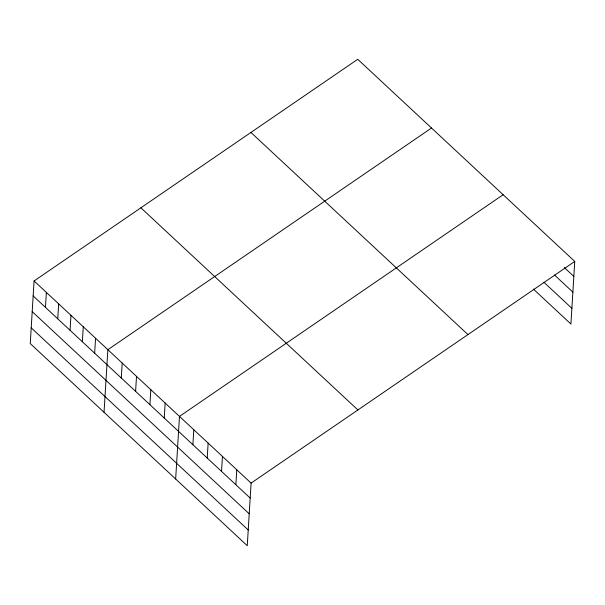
<?xml version="1.0" encoding="UTF-8"?>
<svg xmlns="http://www.w3.org/2000/svg" width="605" height="605" viewBox="0 0 605 605"><rect width="100%" height="100%" fill="white"/><g stroke="black" fill="none" stroke-linecap="round" stroke-linejoin="round"><path stroke-width="0.91" d="M34.077 280.962L30.25 343.564L247.263 545.71L251.098 483.108L34.077 280.962L357.736 59.29L574.75 261.436L570.923 324.038L533.406 289.099M45.458 307.378L46.373 292.412M57.762 318.835L58.677 303.869M70.059 330.292L70.974 315.326M82.356 341.742L83.271 326.776M94.652 353.199L95.567 338.233M104.037 412.292L107.864 349.69L431.516 128.018M121.272 377.996L122.187 363.03M135.596 391.337L136.511 376.37M149.919 404.677L150.834 389.711M164.242 418.025L165.157 403.059M175.654 479.001L179.481 416.399L503.133 194.727M192.889 444.705L193.804 429.739M207.213 458.045L208.128 443.079M221.536 471.386L222.451 456.42M235.859 484.734L236.774 469.76M251.098 483.108L574.75 261.436M564.284 267.508L573.835 276.402M554.46 274.973L572.875 292.124M543.918 282.27L571.884 308.323M250.931 132.442L467.945 334.588M140.882 207.81L357.903 409.956M33.162 295.928L250.183 498.074M32.201 311.643L249.215 513.796M31.21 327.842L248.224 529.988"/></g></svg>
